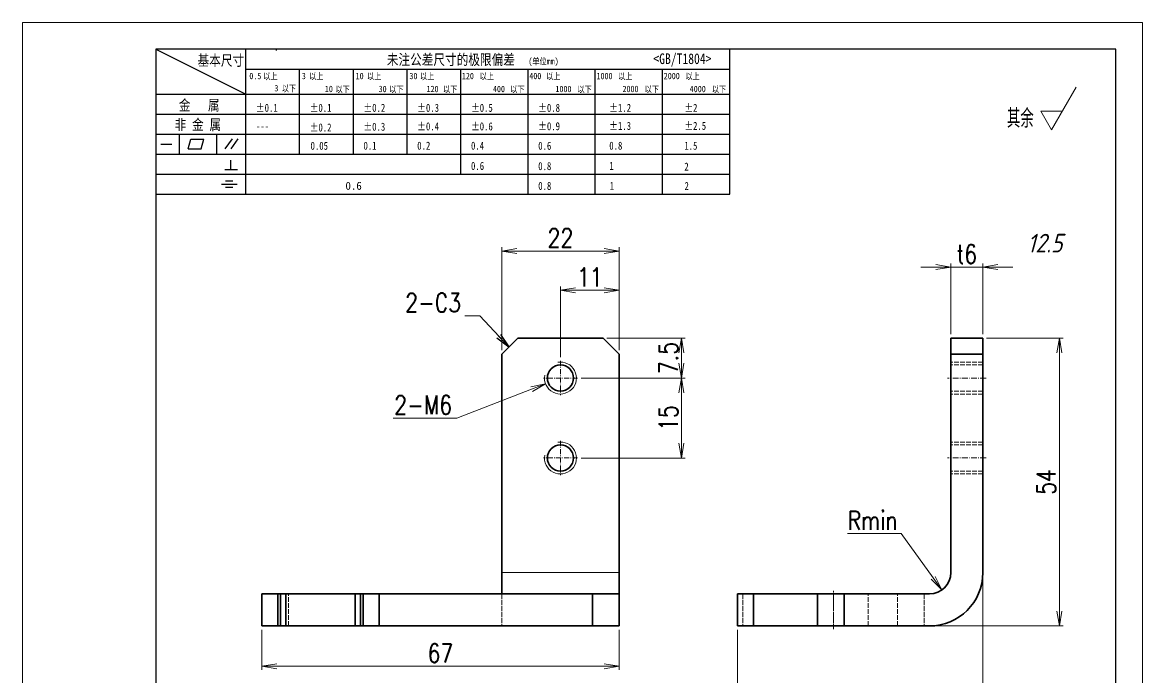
# Model space of a CAD drawing. Header units: millimetres. Extents: x -50143 to 104182, y -50696 to 54072.
# Drawn here: x -49107.4 to -48897.4, y 40915.2 to 41038.1 of the extents above; entities that cross this region are included whole.
import ezdxf
from ezdxf.enums import TextEntityAlignment as Align

# ---------------------------------------------------------------- set-up
doc = ezdxf.new("R2010")
doc.units = ezdxf.units.MM
doc.header["$LTSCALE"] = 0.5
for name, pattern in [('AM_ISO02W050x2', [3.75, 3, -0.75]), ('AM_ISO08W050x2', [9, 6, -0.75, 1.5, -0.75]), ('DASHDOT', [18.5, 12, -3, 0.5, -3]), ('DASHED', [15, 12, -3]), ('DOT2', [0.125, 0, -0.125])]:
    doc.linetypes.add(name, pattern=pattern)
for name, color, linetype, lineweight in [('DIM', 3, 'Continuous', 13), ('中心线', 2, 'AM_ISO08W050x2', 18), ('图框', 7, 'Continuous', 18), ('标注线', 3, 'Continuous', 18), ('粗实线', 7, 'Continuous', 35), ('细实线', 3, 'Continuous', 18), ('虚线', 1, 'AM_ISO02W050x2', 18)]:
    doc.layers.add(name, color=color, linetype=linetype, lineweight=lineweight)
doc.layers.add('图\\M+19E79\\M+195B6\\M+18E9A', color=7, linetype='Continuous')
doc.layers.add('打印-禁用', color=7, linetype='Continuous', lineweight=15, plot=False)
doc.styles.add('DIM', font='romans.shx', dxfattribs={"width": 0.8, "bigfont": 'bigfont.shx'})
doc.styles.add('国标', font='simfang.ttf', dxfattribs={"width": 0.8})
doc.styles.add('机械长仿宋', font='gbenor.shx', dxfattribs={"height": 1, "bigfont": 'gbcbig.shx'})
doc.dimstyles.new('DEH 1-1', dxfattribs={"dimtxt": 3.5, "dimasz": 2.5, "dimexe": 1, "dimexo": 0.625, "dimgap": 1.2, "dimtad": 1, "dimtoh": 1, "dimdsep": 46, "dimtxsty": 'DIM', "dimblk": 'OPEN', "dimcen": 0, "dimclrd": 8, "dimclre": 8, "dimclrt": 2, "dimazin": 2, "dimtfac": 0.5, "dimtmove": 0, "dimatfit": 3, "dimldrblk": 'OPEN', "dimfxl": 0, "dimtolj": 2, "dimlwd": 18, "dimlwe": 18, "dimarcsym": 0})
doc.dimstyles.new('DEH 1-1$0', dxfattribs={"dimtxt": 3.5, "dimasz": 2.5, "dimexe": 1, "dimexo": 0.625, "dimgap": 1.2, "dimtad": 1, "dimzin": 9, "dimdsep": 46, "dimtxsty": 'DIM', "dimblk": 'OPEN', "dimcen": 0, "dimclrd": 8, "dimclre": 8, "dimclrt": 2, "dimazin": 2, "dimtfac": 0.5, "dimtmove": 0, "dimatfit": 3, "dimldrblk": 'OPEN', "dimfxl": 0, "dimtolj": 2, "dimlwd": 18, "dimlwe": 18, "dimarcsym": 0})
doc.dimstyles.new('DEH 1-1$3', dxfattribs={"dimtxt": 3.5, "dimasz": 2.5, "dimexe": 1, "dimexo": 0.625, "dimgap": 1.2, "dimtad": 1, "dimtoh": 1, "dimdsep": 46, "dimtxsty": 'DIM', "dimblk": 'OPEN', "dimcen": 0, "dimclrd": 8, "dimclre": 8, "dimclrt": 2, "dimazin": 2, "dimtfac": 0.5, "dimtofl": 0, "dimtmove": 0, "dimatfit": 3, "dimldrblk": 'OPEN', "dimfxl": 0, "dimtolj": 2, "dimlwd": 18, "dimlwe": 18, "dimarcsym": 0})
doc.dimstyles.new('DEH 1-1$4', dxfattribs={"dimtxt": 3.5, "dimasz": 2.5, "dimexe": 1, "dimexo": 0.625, "dimgap": 1.2, "dimtad": 1, "dimtoh": 1, "dimdsep": 46, "dimtxsty": 'DIM', "dimblk": 'OPEN', "dimcen": 0, "dimclrd": 8, "dimclre": 8, "dimclrt": 2, "dimazin": 2, "dimtfac": 0.5, "dimtofl": 0, "dimtmove": 0, "dimatfit": 3, "dimldrblk": 'OPEN', "dimfxl": 0, "dimtolj": 2, "dimlwd": 18, "dimlwe": 18, "dimarcsym": 0})

# ---------------------------------------------------------------- blocks, each defined once
blk = doc.blocks.new('GZDEH零件A4图框V01版')
at = {"layer": '图\\M+19E79\\M+195B6\\M+18E9A', "linetype": 'Continuous'}
for p, q in [((25, 292), (25, 13.5)), ((205, 292), (25, 292)), ((205, 13.5), (205, 292))]:
    blk.add_line(p, q, dxfattribs=at)
at = {"layer": '图\\M+19E79\\M+195B6\\M+18E9A', "color": 9}
for p, q in [((25, 292), (41.88, 283.54)), ((41.88, 264.79), (41.88, 292)), ((47.66, 291.75), (47.66, 292)), ((132.6, 264.79), (132.6, 292)), ((41.88, 288.22), (132.6, 288.22)), ((51.96, 272.29), (51.96, 288.22)), ((62.04, 272.29), (62.04, 288.22)), ((72.12, 272.29), (72.12, 288.22)), ((82.2, 268.54), (82.2, 288.22)), ((94.8, 264.79), (94.8, 288.22)), ((107.4, 264.79), (107.4, 288.22)), ((120, 264.79), (120, 288.22)), ((25, 283.54), (132.6, 283.54)), ((25, 279.79), (132.6, 279.79)), ((25, 276.04), (132.6, 276.04)), ((29.43, 272.34), (29.43, 276.04)), ((36.42, 272.34), (36.42, 276.04)), ((38.03, 273.3), (39.36, 275.16)), ((39.11, 273.3), (40.45, 275.16)), ((25.94, 274.19), (28, 274.19)), ((31.1, 273.3), (31.58, 275.09)), ((31.1, 273.3), (33.51, 273.3)), ((31.58, 275.09), (33.99, 275.09)), ((33.51, 273.3), (33.99, 275.09)), ((25, 272.29), (132.6, 272.29)), ((39.09, 269.41), (39.09, 271.18)), ((37.93, 269.41), (40.32, 269.41)), ((25, 268.54), (132.6, 268.54)), ((38.08, 267.29), (39.43, 267.29)), ((25, 264.79), (132.6, 264.79)), ((37.3, 266.69), (40.28, 266.69)), ((38.08, 266.09), (39.44, 266.09))]:
    blk.add_line(p, q, dxfattribs=at)
at = {"layer": '打印-禁用', "linetype": 'Continuous'}
for p, q in [((0, 297), (0, 0)), ((210, 297), (0, 297)), ((210, 297), (210, 0))]:
    blk.add_line(p, q, dxfattribs=at)
at = {"layer": '图\\M+19E79\\M+195B6\\M+18E9A', "color": 9, "style": '国标', "width": 0.8}
for s, height, p in [('基本尺寸', 2, (32.84, 288.88)), ('未注公差尺寸的极限偏差', 2, (68.32, 289.02)), ('<GB/T1804>', 2, (118.29, 289.19)), ('30', 1.2, (72.55, 286.35)), ('金   属', 2, (29.33, 280.48)), ('±0.1', 1.5, (43.78, 280.23)), ('±0.1', 1.5, (53.86, 280.23)), ('±0.2', 1.5, (63.94, 280.23)), ('±0.3', 1.5, (74.02, 280.23)), ('±0.5', 1.5, (84.1, 280.23)), ('±0.8', 1.5, (96.7, 280.23)), ('±1.2', 1.5, (110.02, 280.23)), ('±2', 1.5, (124.09, 280.23)), ('非 金 属', 2, (28.53, 276.82)), ('---', 1.5, (43.78, 276.81)), ('±0.2', 1.5, (53.86, 276.54)), ('±0.3', 1.5, (63.94, 276.69)), ('±0.4', 1.5, (74.02, 276.75)), ('±0.6', 1.5, (84.1, 276.75)), ('±0.9', 1.5, (96.7, 276.78)), ('±1.3', 1.5, (110.02, 276.84)), ('±2.5', 1.5, (124.09, 276.85)), ('0.1', 1.5, (63.94, 273.12)), ('0.2', 1.5, (74.02, 273.13)), ('0.4', 1.5, (84.1, 273.13)), ('0.6', 1.5, (96.7, 273.11)), ('0.8', 1.5, (110.02, 273.13)), ('1.5', 1.5, (124.09, 273.12)), ('0.6', 1.5, (84.1, 269.33)), ('0.8', 1.5, (96.7, 269.3)), ('1', 1.5, (110.02, 269.34)), ('2', 1.5, (124.09, 269.2)), ('0.8', 1.5, (96.7, 265.59)), ('1', 1.5, (110.1, 265.6)), ('2', 1.5, (124.13, 265.57))]:
    blk.add_text(s, height=height, dxfattribs=at).set_placement(p)
at = {"layer": '图\\M+19E79\\M+195B6\\M+18E9A', "color": 9, "lineweight": 15, "style": '国标', "width": 0.8}
for s, p in [('0.5', (42.54, 286.35)), ('以上', (45.15, 286.3)), ('3', (52.39, 286.35)), ('以上', (53.76, 286.3)), ('10', (62.47, 286.35)), ('以上', (64.6, 286.3)), ('以上', (74.53, 286.3)), ('120', (82.39, 286.35)), ('以上', (85.72, 286.3)), ('400', (95.03, 286.35)), ('以上', (98.19, 286.3)), ('1000', (107.63, 286.35)), ('以上', (111.67, 286.3)), ('2000', (120.23, 286.35)), ('以上', (124.31, 286.3)), ('3', (47.24, 284.06)), ('以下', (48.61, 284.01)), ('10', (56.7, 283.92)), ('以下', (58.69, 283.87)), ('30', (66.78, 283.92)), ('以下', (68.77, 283.87)), ('120', (75.77, 283.92)), ('以下', (78.85, 283.87)), ('400', (88.21, 283.92)), ('以下', (91.45, 283.87)), ('1000', (99.92, 283.92)), ('以下', (104.05, 283.87)), ('2000', (112.5, 283.92)), ('以下', (116.65, 283.87)), ('4000', (125.1, 283.92)), ('以下', (129.25, 283.87))]:
    blk.add_text(s, height=1.2, dxfattribs=at).set_placement(p)
at = {"layer": '图\\M+19E79\\M+195B6\\M+18E9A', "color": 9, "lineweight": 13, "style": '国标'}
blk.add_text('0.6', height=1.5, dxfattribs=at).set_placement((60.56, 265.61))
at = {"layer": '图\\M+19E79\\M+195B6\\M+18E9A', "color": 9, "lineweight": 15, "insert": (94.85, 290.31), "char_height": 1.2, "width": 8.7957, "attachment_point": 1, "style": '国标'}
blk.add_mtext('(单位mm)', dxfattribs=at)
at = {"layer": '图\\M+19E79\\M+195B6\\M+18E9A', "color": 9, "insert": (54.02, 273.09), "char_height": 1.5, "width": 5.1982, "attachment_point": 7, "style": '国标'}
blk.add_mtext('0.05', dxfattribs=at)
blk = doc.blocks.new('DEH A4')
at = {"layer": '图框'}
blk.add_blockref('GZDEH零件A4图框V01版', (0, 0), dxfattribs=at)
blk = doc.blocks.new('FINISHER_TR')
at = {"layer": '标注线'}
for p, q in [((0, 0), (4.62, 8)), ((-2.02, 3.5), (0, 0)), ((2.02, 3.5), (-2.02, 3.5))]:
    blk.add_line(p, q, dxfattribs=at)
at = {"layer": '标注线', "color": 2, "style": '机械长仿宋', "oblique": 15}
blk.add_attdef('0.0', text='', height=3.5, dxfattribs=at).set_placement((2.03, -24.04), align=Align.BOTTOM_RIGHT)
blk = doc.blocks.new('其余12.5')
at = {"layer": '标注线'}
blk.add_blockref('FINISHER_TR', (0, 0), dxfattribs=at).add_auto_attribs({'0.0': '12.5'})
at = {"layer": '标注线', "color": 7, "linetype": 'DOT2', "style": '机械长仿宋'}
blk.add_text('其余', height=3.5, dxfattribs=at).set_placement((-8.38, 0.4))
blk = doc.blocks.new('_Open')
at = {"color": 0, "linetype": 'ByBlock', "lineweight": -2}
for p, q in [((-1, 0.167), (0, 0)), ((-1, -0.167), (0, 0)), ((0, 0), (-1, 0))]:
    blk.add_line(p, q, dxfattribs=at)
blk = doc.blocks.new('*D253')
at = {"layer": 'Defpoints', "color": 0, "transparency": 16777216}
for p in [(-48927.33, 40934.91), (-48973.33, 40924.91), (-48927.33, 40906.57)]:
    blk.add_point(p, dxfattribs=at)
at = {"layer": 'DIM', "color": 8, "lineweight": 18, "transparency": 16777216}
for p, q in [((-48927.33, 40934.21), (-48927.33, 40905.87)), ((-48973.33, 40924.21), (-48973.33, 40905.87)), ((-48970.53, 40906.57), (-48930.13, 40906.57))]:
    blk.add_line(p, q, dxfattribs=at)
at = {"layer": 'DIM', "color": 8, "lineweight": 18, "transparency": 16777216, "xscale": 2.8, "yscale": 2.8, "zscale": 2.8, "rotation": 180}
blk.add_blockref('_Open', (-48973.33, 40906.57), dxfattribs=at)
at = {"layer": 'DIM', "color": 8, "lineweight": 18, "transparency": 16777216, "xscale": 2.8, "yscale": 2.8, "zscale": 2.8}
blk.add_blockref('_Open', (-48927.33, 40906.57), dxfattribs=at)
at = {"layer": 'DIM', "color": 2, "transparency": 16777216, "insert": (-48950.33, 40909.02), "char_height": 3.5, "attachment_point": 5, "style": 'DIM'}
blk.add_mtext('\\A2;46', dxfattribs=at)
blk = doc.blocks.new('*D254')
at = {"layer": 'Defpoints', "color": 0, "transparency": 16777216}
for p in [(-48927.33, 40978.91), (-48912.98, 40978.91), (-48937.33, 40924.91)]:
    blk.add_point(p, dxfattribs=at)
at = {"layer": 'DIM', "color": 8, "lineweight": 18, "transparency": 16777216}
for p, q in [((-48926.63, 40978.91), (-48912.28, 40978.91)), ((-48912.98, 40927.71), (-48912.98, 40976.11)), ((-48936.63, 40924.91), (-48912.28, 40924.91))]:
    blk.add_line(p, q, dxfattribs=at)
at = {"layer": 'DIM', "color": 8, "lineweight": 18, "transparency": 16777216, "xscale": 2.8, "yscale": 2.8, "zscale": 2.8}
for p, rotation in [((-48912.98, 40978.91), 90), ((-48912.98, 40924.91), 270)]:
    blk.add_blockref('_Open', p, dxfattribs=dict(at, rotation=rotation))
at = {"layer": 'DIM', "color": 2, "transparency": 16777216, "insert": (-48915.43, 40951.91), "char_height": 3.5, "attachment_point": 5, "rotation": 90, "style": 'DIM'}
blk.add_mtext('\\A2;54', dxfattribs=at)
blk = doc.blocks.new('*D255')
at = {"layer": 'Defpoints', "color": 0, "transparency": 16777216}
for p in [(-48927.33, 40992.21), (-48933.33, 40978.91), (-48927.33, 40978.91)]:
    blk.add_point(p, dxfattribs=at)
at = {"layer": 'DIM', "color": 8, "lineweight": 18, "transparency": 16777216}
for p, q in [((-48936.13, 40992.21), (-48938.93, 40992.21)), ((-48933.33, 40979.61), (-48933.33, 40992.91)), ((-48933.33, 40992.21), (-48927.33, 40992.21)), ((-48927.33, 40979.61), (-48927.33, 40992.91)), ((-48924.53, 40992.21), (-48921.73, 40992.21))]:
    blk.add_line(p, q, dxfattribs=at)
at = {"layer": 'DIM', "color": 8, "lineweight": 18, "transparency": 16777216, "xscale": 2.8, "yscale": 2.8, "zscale": 2.8}
blk.add_blockref('_Open', (-48933.33, 40992.21), dxfattribs=at)
at = {"layer": 'DIM', "color": 8, "lineweight": 18, "transparency": 16777216, "xscale": 2.8, "yscale": 2.8, "zscale": 2.8, "rotation": 180}
blk.add_blockref('_Open', (-48927.33, 40992.21), dxfattribs=at)
at = {"layer": 'DIM', "color": 2, "transparency": 16777216, "insert": (-48930.33, 40994.66), "char_height": 3.5, "attachment_point": 5, "style": 'DIM'}
blk.add_mtext('\\A2;{\\Fromans,bigfont|c134;t}6', dxfattribs=at)
blk = doc.blocks.new('*D256')
at = {"layer": 'Defpoints', "color": 0, "transparency": 16777216}
for p in [(-48937.33, 40934.91), (-48934.99, 40931.67)]:
    blk.add_point(p, dxfattribs=at)
at = {"layer": 'DIM', "color": 8, "lineweight": 18, "transparency": 16777216}
for p, q in [((-48952.67, 40942.27), (-48942.64, 40942.27)), ((-48942.64, 40942.27), (-48936.63, 40933.94))]:
    blk.add_line(p, q, dxfattribs=at)
at = {"layer": 'DIM', "color": 8, "lineweight": 18, "transparency": 16777216, "xscale": 2.8, "yscale": 2.8, "zscale": 2.8, "rotation": 305.8457306804998}
blk.add_blockref('_Open', (-48934.99, 40931.67), dxfattribs=at)
at = {"layer": 'DIM', "color": 2, "transparency": 16777216, "insert": (-48948.01, 40944.72), "char_height": 3.5, "attachment_point": 5, "style": 'DIM'}
blk.add_mtext('\\A2;{\\Fromans,bigfont|c134;Rmin}', dxfattribs=at)
blk = doc.blocks.new('*D257')
at = {"layer": 'Defpoints', "color": 0, "transparency": 16777216}
for p in [(-49062.51, 40924.91), (-48995.51, 40924.91), (-48995.51, 40917.37)]:
    blk.add_point(p, dxfattribs=at)
at = {"layer": 'DIM', "color": 8, "lineweight": 18, "transparency": 16777216}
for p, q in [((-49062.51, 40924.21), (-49062.51, 40916.67)), ((-48995.51, 40924.21), (-48995.51, 40916.67)), ((-49059.71, 40917.37), (-48998.31, 40917.37))]:
    blk.add_line(p, q, dxfattribs=at)
at = {"layer": 'DIM', "color": 8, "lineweight": 18, "transparency": 16777216, "xscale": 2.8, "yscale": 2.8, "zscale": 2.8, "rotation": 180}
blk.add_blockref('_Open', (-49062.51, 40917.37), dxfattribs=at)
at = {"layer": 'DIM', "color": 8, "lineweight": 18, "transparency": 16777216, "xscale": 2.8, "yscale": 2.8, "zscale": 2.8}
blk.add_blockref('_Open', (-48995.51, 40917.37), dxfattribs=at)
at = {"layer": 'DIM', "color": 2, "transparency": 16777216, "insert": (-49029.01, 40919.82), "char_height": 3.5, "attachment_point": 5, "style": 'DIM'}
blk.add_mtext('\\A2;67', dxfattribs=at)
blk = doc.blocks.new('*D258')
at = {"layer": 'Defpoints', "color": 0, "transparency": 16777216}
for p in [(-48995.51, 40995.23), (-49017.51, 40975.91), (-48995.51, 40975.91)]:
    blk.add_point(p, dxfattribs=at)
at = {"layer": 'DIM', "color": 8, "lineweight": 18, "transparency": 16777216}
for p, q in [((-49017.51, 40976.61), (-49017.51, 40995.93)), ((-49014.71, 40995.23), (-48998.31, 40995.23)), ((-48995.51, 40976.61), (-48995.51, 40995.93))]:
    blk.add_line(p, q, dxfattribs=at)
at = {"layer": 'DIM', "color": 8, "lineweight": 18, "transparency": 16777216, "xscale": 2.8, "yscale": 2.8, "zscale": 2.8, "rotation": 180}
blk.add_blockref('_Open', (-49017.51, 40995.23), dxfattribs=at)
at = {"layer": 'DIM', "color": 8, "lineweight": 18, "transparency": 16777216, "xscale": 2.8, "yscale": 2.8, "zscale": 2.8}
blk.add_blockref('_Open', (-48995.51, 40995.23), dxfattribs=at)
at = {"layer": 'DIM', "color": 2, "transparency": 16777216, "insert": (-49006.51, 40997.68), "char_height": 3.5, "attachment_point": 5, "style": 'DIM'}
blk.add_mtext('\\A2;22', dxfattribs=at)
blk = doc.blocks.new('*D259')
at = {"layer": 'Defpoints', "color": 0, "transparency": 16777216}
for p in [(-48995.51, 40987.87), (-48995.51, 40975.91), (-49006.51, 40974.61)]:
    blk.add_point(p, dxfattribs=at)
at = {"layer": 'DIM', "color": 8, "lineweight": 18, "transparency": 16777216}
for p, q in [((-49006.51, 40975.31), (-49006.51, 40988.57)), ((-49003.71, 40987.87), (-48998.31, 40987.87)), ((-48995.51, 40976.61), (-48995.51, 40988.57))]:
    blk.add_line(p, q, dxfattribs=at)
at = {"layer": 'DIM', "color": 8, "lineweight": 18, "transparency": 16777216, "xscale": 2.8, "yscale": 2.8, "zscale": 2.8, "rotation": 180}
blk.add_blockref('_Open', (-49006.51, 40987.87), dxfattribs=at)
at = {"layer": 'DIM', "color": 8, "lineweight": 18, "transparency": 16777216, "xscale": 2.8, "yscale": 2.8, "zscale": 2.8}
blk.add_blockref('_Open', (-48995.51, 40987.87), dxfattribs=at)
at = {"layer": 'DIM', "color": 2, "transparency": 16777216, "insert": (-49001.01, 40990.32), "char_height": 3.5, "attachment_point": 5, "style": 'DIM'}
blk.add_mtext('\\A2;11', dxfattribs=at)
blk = doc.blocks.new('*D260')
at = {"layer": 'Defpoints', "color": 0, "transparency": 16777216}
for p in [(-48998.51, 40978.91), (-48983.82, 40978.91), (-49003.31, 40971.41)]:
    blk.add_point(p, dxfattribs=at)
at = {"layer": 'DIM', "color": 8, "lineweight": 18, "transparency": 16777216}
for p, q in [((-48997.81, 40978.91), (-48983.12, 40978.91)), ((-48983.82, 40974.21), (-48983.82, 40976.11)), ((-49002.61, 40971.41), (-48983.12, 40971.41))]:
    blk.add_line(p, q, dxfattribs=at)
at = {"layer": 'DIM', "color": 8, "lineweight": 18, "transparency": 16777216, "xscale": 2.8, "yscale": 2.8, "zscale": 2.8}
for p, rotation in [((-48983.82, 40978.91), 90), ((-48983.82, 40971.41), 270)]:
    blk.add_blockref('_Open', p, dxfattribs=dict(at, rotation=rotation))
at = {"layer": 'DIM', "color": 2, "transparency": 16777216, "insert": (-48986.27, 40975.16), "char_height": 3.5, "attachment_point": 5, "rotation": 90, "style": 'DIM'}
blk.add_mtext('\\A2;7.5', dxfattribs=at)
blk = doc.blocks.new('*D261')
at = {"layer": 'Defpoints', "color": 0, "transparency": 16777216}
for p in [(-49003.31, 40971.41), (-49003.31, 40956.41), (-48983.82, 40956.41)]:
    blk.add_point(p, dxfattribs=at)
at = {"layer": 'DIM', "color": 8, "lineweight": 18, "transparency": 16777216}
for p, q in [((-49002.61, 40971.41), (-48983.12, 40971.41)), ((-48983.82, 40968.61), (-48983.82, 40959.21)), ((-49002.61, 40956.41), (-48983.12, 40956.41))]:
    blk.add_line(p, q, dxfattribs=at)
at = {"layer": 'DIM', "color": 8, "lineweight": 18, "transparency": 16777216, "xscale": 2.8, "yscale": 2.8, "zscale": 2.8}
for p, rotation in [((-48983.82, 40971.41), 90), ((-48983.82, 40956.41), 270)]:
    blk.add_blockref('_Open', p, dxfattribs=dict(at, rotation=rotation))
at = {"layer": 'DIM', "color": 2, "transparency": 16777216, "insert": (-48986.27, 40963.91), "char_height": 3.5, "attachment_point": 5, "rotation": 90, "style": 'DIM'}
blk.add_mtext('\\A2;15', dxfattribs=at)
blk = doc.blocks.new('*D262')
at = {"layer": 'Defpoints', "color": 0, "transparency": 16777216}
for p in [(-49003.71, 40972.49), (-49009.31, 40970.33)]:
    blk.add_point(p, dxfattribs=at)
at = {"layer": 'DIM', "color": 8, "lineweight": 18, "transparency": 16777216}
for p, q in [((-49025.95, 40963.91), (-49011.92, 40969.32)), ((-49037.85, 40963.91), (-49025.95, 40963.91))]:
    blk.add_line(p, q, dxfattribs=at)
at = {"layer": 'DIM', "color": 8, "lineweight": 18, "transparency": 16777216, "xscale": 2.8, "yscale": 2.8, "zscale": 2.8, "rotation": 21.10527436488998}
blk.add_blockref('_Open', (-49009.31, 40970.33), dxfattribs=at)
at = {"layer": 'DIM', "color": 2, "transparency": 16777216, "insert": (-49032.25, 40966.36), "char_height": 3.5, "attachment_point": 5, "style": 'DIM'}
blk.add_mtext('\\A2;2-M6', dxfattribs=at)

msp = doc.modelspace()

# ---------------------------------------------------------------- linework, layer by layer
at = {"layer": '中心线', "linetype": 'DASHDOT', "ltscale": 0.159802}
for p, q in [((-49006.508, 40974.608), (-49006.508, 40968.216)), ((-49003.312, 40971.412), (-49009.704, 40971.412)), ((-49006.508, 40959.608), (-49006.508, 40953.216)), ((-49003.312, 40956.412), (-49009.704, 40956.412))]:
    msp.add_line(p, q, dxfattribs=at)
at = {"layer": '中心线', "linetype": 'DASHDOT', "ltscale": 0.180014}
msp.add_line((-48926.729, 40971.412), (-48933.929, 40971.412), dxfattribs=at)
at = {"layer": '中心线', "linetype": 'DASHDOT', "ltscale": 0.180016}
msp.add_line((-48926.729, 40956.412), (-48933.929, 40956.412), dxfattribs=at)
at = {"layer": '中心线', "linetype": 'DASHDOT', "ltscale": 0.179999}
msp.add_line((-48955.329, 40924.312), (-48955.329, 40931.512), dxfattribs=at)
at = {"layer": '粗实线', "color": 7, "lineweight": 35, "ltscale": 0.106066}
for p, q in [((-49017.508, 40975.912), (-49014.508, 40978.912)), ((-48998.508, 40978.912), (-48995.508, 40975.912))]:
    msp.add_line(p, q, dxfattribs=at)
at = {"layer": '粗实线', "color": 7, "lineweight": 35, "ltscale": 0.4}
for p, q in [((-48998.508, 40978.912), (-49014.508, 40978.912)), ((-48953.329, 40930.912), (-48937.329, 40930.912)), ((-48953.329, 40924.912), (-48937.329, 40924.912))]:
    msp.add_line(p, q, dxfattribs=at)
at = {"layer": '粗实线', "color": 7, "lineweight": 35, "ltscale": 0.15}
for p, q in [((-48933.329, 40978.912), (-48927.329, 40978.912)), ((-48933.329, 40975.912), (-48927.329, 40975.912)), ((-49062.508, 40924.912), (-49062.508, 40930.912)), ((-49059.508, 40924.912), (-49059.508, 40930.912)), ((-49059.008, 40930.912), (-49059.008, 40924.912)), ((-49058.008, 40930.912), (-49058.008, 40924.912)), ((-49045.008, 40930.912), (-49045.008, 40924.912)), ((-49044.008, 40930.912), (-49044.008, 40924.912)), ((-49043.508, 40930.912), (-49043.508, 40924.912)), ((-49040.508, 40930.912), (-49040.508, 40924.912)), ((-49000.508, 40930.912), (-49000.508, 40924.912)), ((-48995.508, 40930.912), (-48995.508, 40924.912)), ((-48973.329, 40930.912), (-48973.329, 40924.912)), ((-48970.329, 40930.912), (-48970.329, 40924.912)), ((-48958.329, 40930.912), (-48958.329, 40924.912)), ((-48953.329, 40930.912), (-48953.329, 40924.912))]:
    msp.add_line(p, q, dxfattribs=at)
at = {"layer": '粗实线', "color": 7, "lineweight": 35, "ltscale": 0.075}
for p, q in [((-48933.329, 40978.912), (-48933.329, 40975.912)), ((-48927.329, 40978.912), (-48927.329, 40975.912)), ((-49062.508, 40930.912), (-49059.508, 40930.912)), ((-49040.508, 40930.912), (-49043.508, 40930.912)), ((-48970.329, 40930.912), (-48973.329, 40930.912)), ((-49062.508, 40924.912), (-49059.508, 40924.912)), ((-49040.508, 40924.912), (-49043.508, 40924.912)), ((-48970.329, 40924.912), (-48973.329, 40924.912))]:
    msp.add_line(p, q, dxfattribs=at)
at = {"layer": '粗实线', "color": 7, "lineweight": 35}
for p, q in [((-49017.508, 40975.912), (-49017.508, 40934.912)), ((-48995.508, 40934.912), (-48995.508, 40975.912)), ((-48933.329, 40934.912), (-48933.329, 40975.912)), ((-48927.329, 40934.912), (-48927.329, 40975.912)), ((-49040.508, 40930.912), (-49000.508, 40930.912)), ((-49040.508, 40924.912), (-49000.508, 40924.912))]:
    msp.add_line(p, q, dxfattribs=at)
at = {"layer": '粗实线', "color": 7, "lineweight": 35, "ltscale": 0.1}
for p, q in [((-49017.508, 40934.912), (-49017.508, 40930.912)), ((-48995.508, 40930.912), (-48995.508, 40934.912))]:
    msp.add_line(p, q, dxfattribs=at)
at = {"layer": '粗实线', "color": 7, "lineweight": 13}
msp.add_line((-48995.508, 40934.912), (-49017.508, 40934.912), dxfattribs=at)
at = {"layer": '粗实线', "color": 7, "lineweight": 35, "ltscale": 0.0125}
for p, q in [((-49059.008, 40930.912), (-49059.508, 40930.912)), ((-49043.508, 40930.912), (-49044.008, 40930.912)), ((-49059.008, 40924.912), (-49059.508, 40924.912)), ((-49043.508, 40924.912), (-49044.008, 40924.912))]:
    msp.add_line(p, q, dxfattribs=at)
at = {"layer": '粗实线', "color": 7, "lineweight": 35, "ltscale": 0.025}
for p, q in [((-49059.008, 40930.912), (-49058.008, 40930.912)), ((-49045.008, 40930.912), (-49044.008, 40930.912)), ((-49059.008, 40924.912), (-49058.008, 40924.912)), ((-49045.008, 40924.912), (-49044.008, 40924.912))]:
    msp.add_line(p, q, dxfattribs=at)
at = {"layer": '粗实线', "color": 7, "lineweight": 35, "ltscale": 0.325}
for p, q in [((-49045.008, 40930.912), (-49058.008, 40930.912)), ((-49045.008, 40924.912), (-49058.008, 40924.912))]:
    msp.add_line(p, q, dxfattribs=at)
at = {"layer": '粗实线', "color": 7, "lineweight": 35, "ltscale": 0.125}
for p, q in [((-48995.508, 40930.912), (-49000.508, 40930.912)), ((-48953.329, 40930.912), (-48958.329, 40930.912)), ((-48995.508, 40924.912), (-49000.508, 40924.912)), ((-48953.329, 40924.912), (-48958.329, 40924.912))]:
    msp.add_line(p, q, dxfattribs=at)
at = {"layer": '粗实线', "color": 7, "lineweight": 35, "ltscale": 0.3}
for p, q in [((-48958.329, 40930.912), (-48970.329, 40930.912)), ((-48958.329, 40924.912), (-48970.329, 40924.912))]:
    msp.add_line(p, q, dxfattribs=at)
at = {"layer": '粗实线', "color": 7, "lineweight": 35}
for centre in [(-49006.508, 40971.412), (-49006.508, 40956.412)]:
    msp.add_circle(centre, 2.458, dxfattribs=at)
for radius in [10, 4]:
    msp.add_arc((-48937.329, 40934.912), radius, 269.99999, 359.99999, dxfattribs=at)
at = {"layer": '细实线', "lineweight": 13}
for centre in [(-49006.508, 40971.412), (-49006.508, 40956.412)]:
    msp.add_arc(centre, 3, 169.99999, 100.00001, dxfattribs=at)
at = {"layer": '虚线', "linetype": 'DASHED', "ltscale": 0.15}
for p, q in [((-48933.329, 40975.912), (-48927.329, 40975.912)), ((-48927.329, 40974.412), (-48933.329, 40974.412)), ((-48927.329, 40973.871), (-48933.329, 40973.871)), ((-48927.329, 40968.954), (-48933.329, 40968.954)), ((-48927.329, 40968.412), (-48933.329, 40968.412)), ((-48927.329, 40959.412), (-48933.329, 40959.412)), ((-48927.329, 40958.871), (-48933.329, 40958.871)), ((-48927.329, 40953.954), (-48933.329, 40953.954)), ((-48927.329, 40953.412), (-48933.329, 40953.412)), ((-49057.508, 40924.912), (-49057.508, 40930.912)), ((-49017.508, 40930.912), (-49017.508, 40924.912)), ((-48972.329, 40930.912), (-48972.329, 40924.912)), ((-48972.329, 40930.912), (-48972.329, 40924.912)), ((-48970.329, 40924.912), (-48970.329, 40930.912)), ((-48955.329, 40930.912), (-48955.329, 40924.912)), ((-48955.329, 40930.912), (-48955.329, 40924.912)), ((-48948.829, 40924.912), (-48948.829, 40930.912)), ((-48943.329, 40924.912), (-48943.329, 40930.912)), ((-48938.329, 40930.912), (-48938.329, 40924.912))]:
    msp.add_line(p, q, dxfattribs=at)
at = {"layer": '虚线', "linetype": 'DASHED'}
msp.add_line((-49017.508, 40934.912), (-48995.508, 40934.912), dxfattribs=at)

# ---------------------------------------------------------------- block references
at = {"layer": '图框'}
msp.add_blockref('DEH A4', (-49107.376, 40741.105), dxfattribs=at)
at = {"layer": '标注线'}
msp.add_blockref('其余12.5', (-48914.433, 41017.947), dxfattribs=at)

# ---------------------------------------------------------------- texts
at = {"layer": 'DIM', "color": 2, "insert": (-49025.15, 40983.796), "char_height": 3.5, "attachment_point": 9, "style": 'DIM'}
msp.add_mtext('\\A2;{\\Fromans,bigfont|c134;2-}C3', dxfattribs=at)

# ---------------------------------------------------------------- dimensions: what is measured, and where the dimension line sits
at = {"layer": 'DIM'}
for base, p1, p2, picture, middle in [((-48995.508, 40995.232), (-49017.508, 40975.912), (-48995.508, 40975.912), '*D258', (-49006.508, 40997.682)), ((-48995.508, 40987.87), (-49006.508, 40974.608), (-48995.508, 40975.912), '*D259', (-49001.008, 40990.319)), ((-48927.329, 40906.569), (-48973.329, 40924.912), (-48927.329, 40934.912), '*D253', (-48950.329, 40909.018)), ((-48995.508, 40917.366), (-49062.508, 40924.912), (-48995.508, 40924.912), '*D257', (-49029.008, 40919.816))]:
    dim = msp.add_linear_dim(base=base, p1=p1, p2=p2, dimstyle='DEH 1-1$0', override={"dimasz": 2.8, "dimexe": 0.69965, "dimexo": 0.69965, "dimgap": 0.69965}, dxfattribs=at)
    dim.commit()
    dim.dimension.update_dxf_attribs({"geometry": picture, "text_midpoint": middle})
dim = msp.add_linear_dim(base=(-48927.329, 40992.213), p1=(-48933.329, 40978.912), p2=(-48927.329, 40978.912), text='{\\Fromans,bigfont|c134;t}<>', dimstyle='DEH 1-1$0', override={"dimasz": 2.8, "dimexe": 0.69965, "dimexo": 0.69965, "dimgap": 0.69965}, dxfattribs=at)
dim.commit()
dim.dimension.update_dxf_attribs({"geometry": '*D255', "text_midpoint": (-48930.329, 40994.662)})
for base, p1, p2, picture, middle in [((-48983.823, 40978.912), (-49003.312, 40971.412), (-48998.508, 40978.912), '*D260', (-48986.273, 40975.162)), ((-48912.981, 40978.912), (-48937.329, 40924.912), (-48927.329, 40978.912), '*D254', (-48915.431, 40951.912)), ((-48983.823, 40956.412), (-49003.312, 40971.412), (-49003.312, 40956.412), '*D261', (-48986.273, 40963.912))]:
    dim = msp.add_linear_dim(base=base, p1=p1, p2=p2, angle=90, dimstyle='DEH 1-1$0', override={"dimasz": 2.8, "dimexe": 0.69965, "dimexo": 0.69965, "dimgap": 0.69965}, dxfattribs=at)
    dim.commit()
    dim.dimension.update_dxf_attribs({"geometry": picture, "text_midpoint": middle})
dim = msp.add_diameter_dim_2p(p1=(-49003.709, 40972.493), p2=(-49009.307, 40970.332), dimstyle='DEH 1-1$3', override={"dimasz": 2.8, "dimexe": 0.69965, "dimexo": 0.69965, "dimgap": 0.69965, "dimpost": '2-M<>'}, dxfattribs=at)
dim.commit()
dim.dimension.update_dxf_attribs({"geometry": '*D262', "text_midpoint": (-49032.254, 40963.907), "dimtype": 163})
dim = msp.add_radius_dim(center=(-48937.329, 40934.912), mpoint=(-48934.986, 40931.67), text='{\\Fromans,bigfont|c134;Rmin}', dimstyle='DEH 1-1$4', override={"dimasz": 2.8, "dimexe": 0.69965, "dimexo": 0.69965, "dimgap": 0.69965, "dimtmove": 1}, dxfattribs=at)
dim.commit()
dim.dimension.update_dxf_attribs({"geometry": '*D256', "text_midpoint": (-48942.641, 40942.266), "dimtype": 164})

# ---------------------------------------------------------------- leaders
msp.add_leader([(-49016.191, 40977.229), (-49021.651, 40983.096), (-49024.451, 40983.096)], dimstyle='DEH 1-1', override={"dimasz": 2.8, "dimexe": 0.69965, "dimexo": 0.69965, "dimgap": 0.69965}, dxfattribs=at)

doc.saveas('drawing.dxf')
